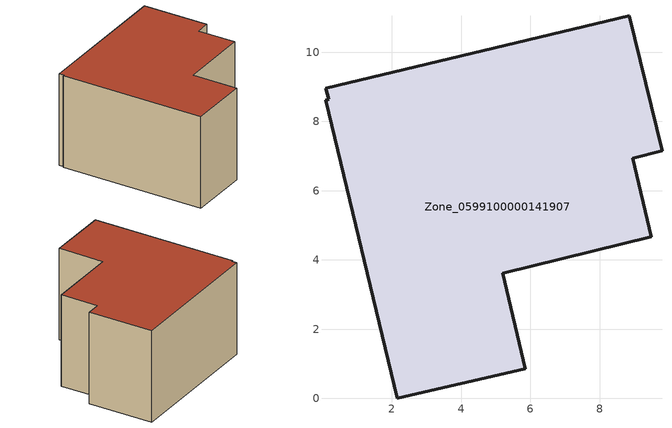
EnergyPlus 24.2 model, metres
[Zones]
Zone_0599100000141907
 floor ground (C_G): 0.09,8.96 8.85,11.06 9.8,7.15 8.95,6.94 9.49,4.67 5.2,3.62 5.85,0.86 2.15,0 0.08,8.62 0.17,8.64 z0
 wall outside (C_F): 8.85,11.06 0.09,8.96 0.17,8.64 0.08,8.62 2.15,0 5.85,0.86 5.2,3.62 9.49,4.67 8.95,6.94 9.8,7.15 8.85,11.06 z0:5.75
 roof outside (C_R): 9.8,7.15 8.85,11.06 0.09,8.96 0.17,8.64 0.08,8.62 2.15,0 5.85,0.86 5.2,3.62 9.49,4.67 8.95,6.94 z5.75
[BUILDING]
Pand.0599100000141907: North Axis=0; Terrain=City; Loads Convergence Tolerance Value=0.04; Temperature Convergence Tolerance Value=0.4; Solar Distribution=FullExterior; Maximum Number of Warmup Days=25; Minimum Number of Warmup Days=1
[Site:Location]
Rotterdam.The.Hague.AP_ZH_NLD Design_Conditions: Latitude=51.96; Longitude=4.45; Time Zone=1; Elevation=-4.5
[SITE:GROUNDTEMPERATURE:BUILDINGSURFACE]
18, 18, 18, 18, 18, 18, 18, 18, 18, 18, 18, 18
[MATERIAL] Thermal Absorptance=0.9; Solar Absorptance=0.7; Visible Absorptance=0.7
Name | Roughness | Thickness | Conductivity | Density | Specific Heat
G.TC.1965-1974 | MediumSmooth | 0.15 | 0.882353 | 540 | 1210
F.TC.1965-1974 | Rough | 0.3 | 0.697674 | 1920 | 840
R.TC.1965-1974 | MediumRough | 0.2 | 0.232558 | 1500 | 1000
[CONSTRUCTION]
C_G: G.TC.1965-1974
C_F: F.TC.1965-1974
C_R: R.TC.1965-1974
[ZONE]
Zone_0599100000141907: Type=1; Multiplier=1; Ceiling Height=Autocalculate; Volume=Autocalculate; Floor Area=autocalculate; Part of Total Floor Area=Yes
[ZONEINFILTRATION:DESIGNFLOWRATE]
Infil_Zone_0599100000141907: Zone or ZoneList or Space or SpaceList=Zone_0599100000141907; Schedule=AlwaysOn; Design Flow Rate Calculation Method=Flow/Area; Flow Rate per Floor Area=0.003; Constant Term Coefficient=1; Temperature Term Coefficient=0; Velocity Term Coefficient=0; Velocity Squared Term Coefficient=0
[HVACTEMPLATE:ZONE:IDEALLOADSAIRSYSTEM]
Zone_0599100000141907: Maximum Heating Supply Air Temperature=50; Minimum Cooling Supply Air Temperature=13; Maximum Heating Supply Air Humidity Ratio=0.0156; Minimum Cooling Supply Air Humidity Ratio=0.0077; Heating Limit=NoLimit; Cooling Limit=NoLimit; Dehumidification Control Type=ConstantSensibleHeatRatio; Cooling Sensible Heat Ratio=0.7; Dehumidification Setpoint=60; Humidification Control Type=None; Humidification Setpoint=30; Outdoor Air Method=None; Outdoor Air Flow Rate per Person=0.00944; Outdoor Air Flow Rate per Zone Floor Area=0; Outdoor Air Flow Rate per Zone=0; Demand Controlled Ventilation Type=None; Outdoor Air Economizer Type=NoEconomizer; Heat Recovery Type=None; Sensible Heat Recovery Effectiveness=0.7; Latent Heat Recovery Effectiveness=0.65
[ZONECONTROL:THERMOSTAT]
ThermostatControl_Zone_0599100000141907: Zone or ZoneList=Zone_0599100000141907; Control Type Schedule=DualSetpointControlType; Control 1=Thermostat_Zone_0599100000141907; Temperature Difference Between Cutout And Setpoint=0
[THERMOSTATSETPOINT:DUALSETPOINT]
Thermostat_Zone_0599100000141907: Heating Setpoint Temperature Schedule=HeatingSetpoint_Zone_0599100000141907; Cooling Setpoint Temperature Schedule=CoolingSetpoint_Zone_0599100000141907
[SCHEDULE:COMPACT]
HeatingSetpoint_Zone_0599100000141907: Through: 12/31, For: AllDays, Until: 24:00, 21
CoolingSetpoint_Zone_0599100000141907: Through: 12/31, For: AllDays, Until: 24:00, 24
DualSetpointControlType: Through: 12/31, For: AllDays, Until: 24:00, 4
AlwaysOn: Through: 12/31, For: AllDays, Until: 24:00, 1
